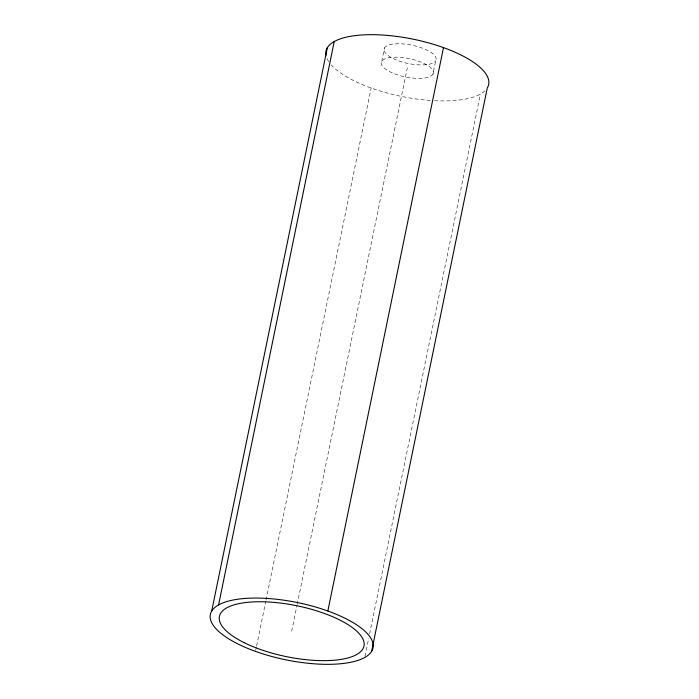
<?xml version="1.0" encoding="UTF-8"?>
<svg xmlns="http://www.w3.org/2000/svg" width="699" height="699" viewBox="0 0 699 699"><rect width="100%" height="100%" fill="white"/><g stroke="black" fill="none" stroke-linecap="round" stroke-linejoin="round"><path stroke-width="0.52" stroke-dasharray="3.5 2.62" d="M255.72 650.315L256.384 647.108M256.603 646.042L265.821 601.14M266.039 600.074L371.152 87.987M381.75 61.355L384.511 47.899M291.675 631.197L296.944 605.544M297.162 604.469L407.325 67.803M432.899 74.243A26.562 9.34 11.6 0 0 398.972 57.292A26.562 9.34 11.6 0 0 390.094 71.866A26.562 9.34 11.6 0 0 432.899 74.243L435.66 60.796A26.562 9.34 11.6 0 0 401.733 43.836A26.562 9.34 11.6 0 0 392.864 58.41A26.562 9.34 11.6 0 0 435.66 60.796M364.983 656.405L368.714 638.231M369.588 633.949L480.414 94.068M484.888 90.87A83.032 29.218 11.6 0 1 434.542 100.708M430.392 100.455A83.032 29.218 11.6 0 1 331.274 64.928M328.687 61.608A83.032 29.218 11.6 0 1 326.127 56.034"/><path stroke-width="1.05" d="M211.718 611.048L327.368 47.654M218.586 604.932L334.236 41.529M327.848 611.013L443.498 47.611M371.632 651.346A83.032 29.218 11.6 0 0 265.576 598.344A83.032 29.218 11.6 0 0 237.817 643.901A83.032 29.218 11.6 0 0 371.632 651.346L487.282 87.952A83.032 29.218 11.6 0 0 412.777 39.1A83.032 29.218 11.6 0 0 325.944 55.142M243.794 642.486A73.814 25.977 11.6 0 0 362.764 649.118A73.814 25.977 11.6 0 0 268.468 601.996A73.814 25.977 11.6 0 0 243.794 642.486"/></g></svg>
